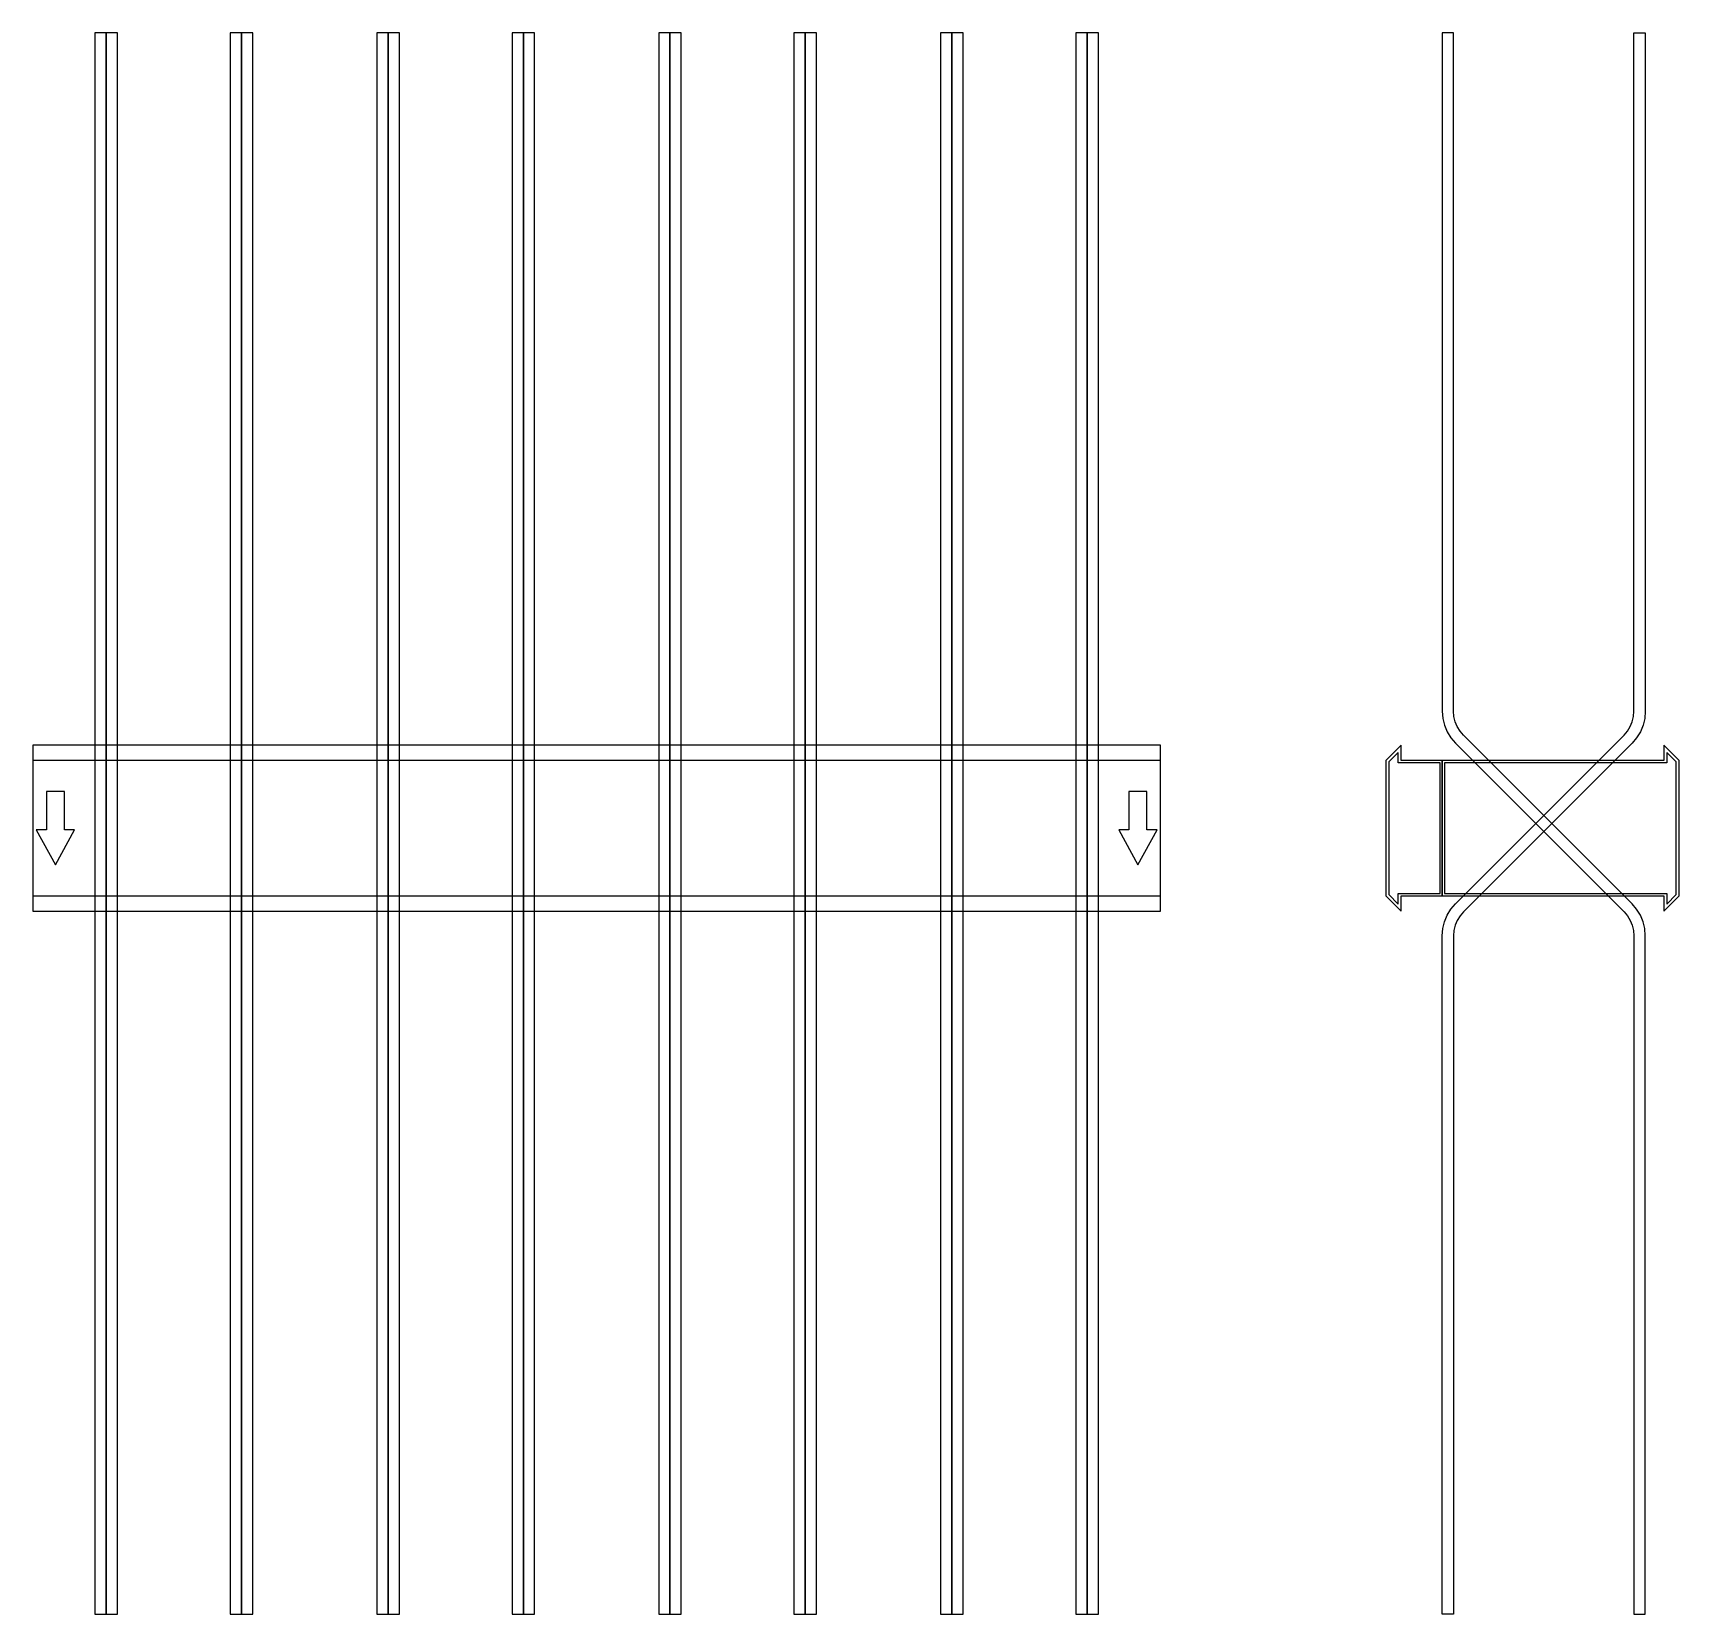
# Model space of a CAD drawing. Extents: x 0 to 1460, y -697 to 705.
import ezdxf

# ---------------------------------------------------------------- set-up
doc = ezdxf.new("R2010")
doc.units = 0
doc.layers.add('Halfen', color=7, linetype='CONTINUOUS')

msp = doc.modelspace()

# ---------------------------------------------------------------- linework, layer by layer
at = {"layer": 'Halfen', "color": 7}
for points in [[(65, -696.961), (65, 705.246), (55, 705.246), (55, -696.961)], [(75, -696.961), (75, 705.246), (65, 705.246), (65, -696.961)], [(185, -696.961), (185, 705.246), (175, 705.246), (175, -696.961)], [(195, -696.961), (195, 705.246), (185, 705.246), (185, -696.961)], [(315, -696.961), (315, 705.246), (305, 705.246), (305, -696.961)], [(325, -696.961), (325, 705.246), (315, 705.246), (315, -696.961)], [(435, -696.961), (435, 705.246), (425, 705.246), (425, -696.961)], [(445, -696.961), (445, 705.246), (435, 705.246), (435, -696.961)], [(565, -696.961), (565, 705.246), (555, 705.246), (555, -696.961)], [(575, -696.961), (575, 705.246), (565, 705.246), (565, -696.961)], [(685, -696.961), (685, 705.246), (675, 705.246), (675, -696.961)], [(695, -696.961), (695, 705.246), (685, 705.246), (685, -696.961)], [(815, -696.961), (815, 705.246), (805, 705.246), (805, -696.961)], [(825, -696.961), (825, 705.246), (815, 705.246), (815, -696.961)], [(935, -696.961), (935, 705.246), (925, 705.246), (925, -696.961)], [(945, -696.961), (945, 705.246), (935, 705.246), (935, -696.961)], [(1430, -696.961), (1430, -95.355), (1429.508, -89.098), (1428.042, -82.995), (1425.64, -77.196), (1422.361, -71.844), (1418.284, -67.071), (1268.787, 82.426), (1265.729, 86.006), (1263.27, 90.02), (1261.468, 94.369), (1260.369, 98.947), (1260, 103.64), (1260, 166.246), (1260, 705.246), (1250, 705.246), (1250, 166.246), (1250, 103.64), (1250.492, 97.382), (1251.958, 91.279), (1254.36, 85.48), (1257.639, 80.128), (1261.716, 75.355), (1411.213, -74.142), (1414.271, -77.722), (1416.73, -81.736), (1418.532, -86.085), (1419.631, -90.662), (1420, -95.355), (1420, -696.961)], [(1250, -696.961), (1250, -95.355), (1250.492, -89.098), (1251.958, -82.995), (1254.36, -77.196), (1257.639, -71.844), (1261.716, -67.071), (1411.213, 82.426), (1414.271, 86.006), (1416.73, 90.02), (1418.532, 94.369), (1419.631, 98.947), (1420, 103.64), (1420, 166.246), (1420, 705.246), (1430, 705.246), (1430, 166.246), (1430, 103.64), (1429.508, 97.382), (1428.042, 91.279), (1425.64, 85.48), (1422.361, 80.128), (1418.284, 75.355), (1268.787, -74.142), (1265.729, -77.722), (1263.27, -81.736), (1261.468, -86.085), (1260.369, -90.662), (1260, -95.355), (1260, -696.961)], [(0, -73.5), (1000, -73.5), (1000, 73.5), (0, 73.5)], [(1250, -60), (1250, 60), (1213.5, 60), (1213.5, 73.5), (1200, 60), (1200, -60), (1213.5, -73.5), (1213.5, -60)], [(1460, -60), (1460, 60), (1446.5, 73.5), (1446.5, 60), (1250, 60), (1250, -60), (1446.5, -60), (1446.5, -73.5)], [(0, -60), (1000, -60), (1000, 60), (0, 60)], [(1248, -58), (1248, 58), (1211, 58), (1211, 67.25), (1202.5, 58.75), (1202.5, -58.75), (1211, -67.25), (1211, -58)], [(1457.5, -58.75), (1457.5, 58.75), (1449, 67.25), (1449, 58), (1252, 58), (1252, -58), (1449, -58), (1449, -67.25)], [(20, -32.5), (37, -1.5), (28, -1.5), (28, 32.5), (12, 32.5), (12, -1.5), (3, -1.5)], [(980, -32.5), (997, -1.5), (988, -1.5), (988, 32.5), (972, 32.5), (972, -1.5), (963, -1.5)]]:
    msp.add_lwpolyline(points, close=True, dxfattribs=at)

doc.saveas('drawing.dxf')
